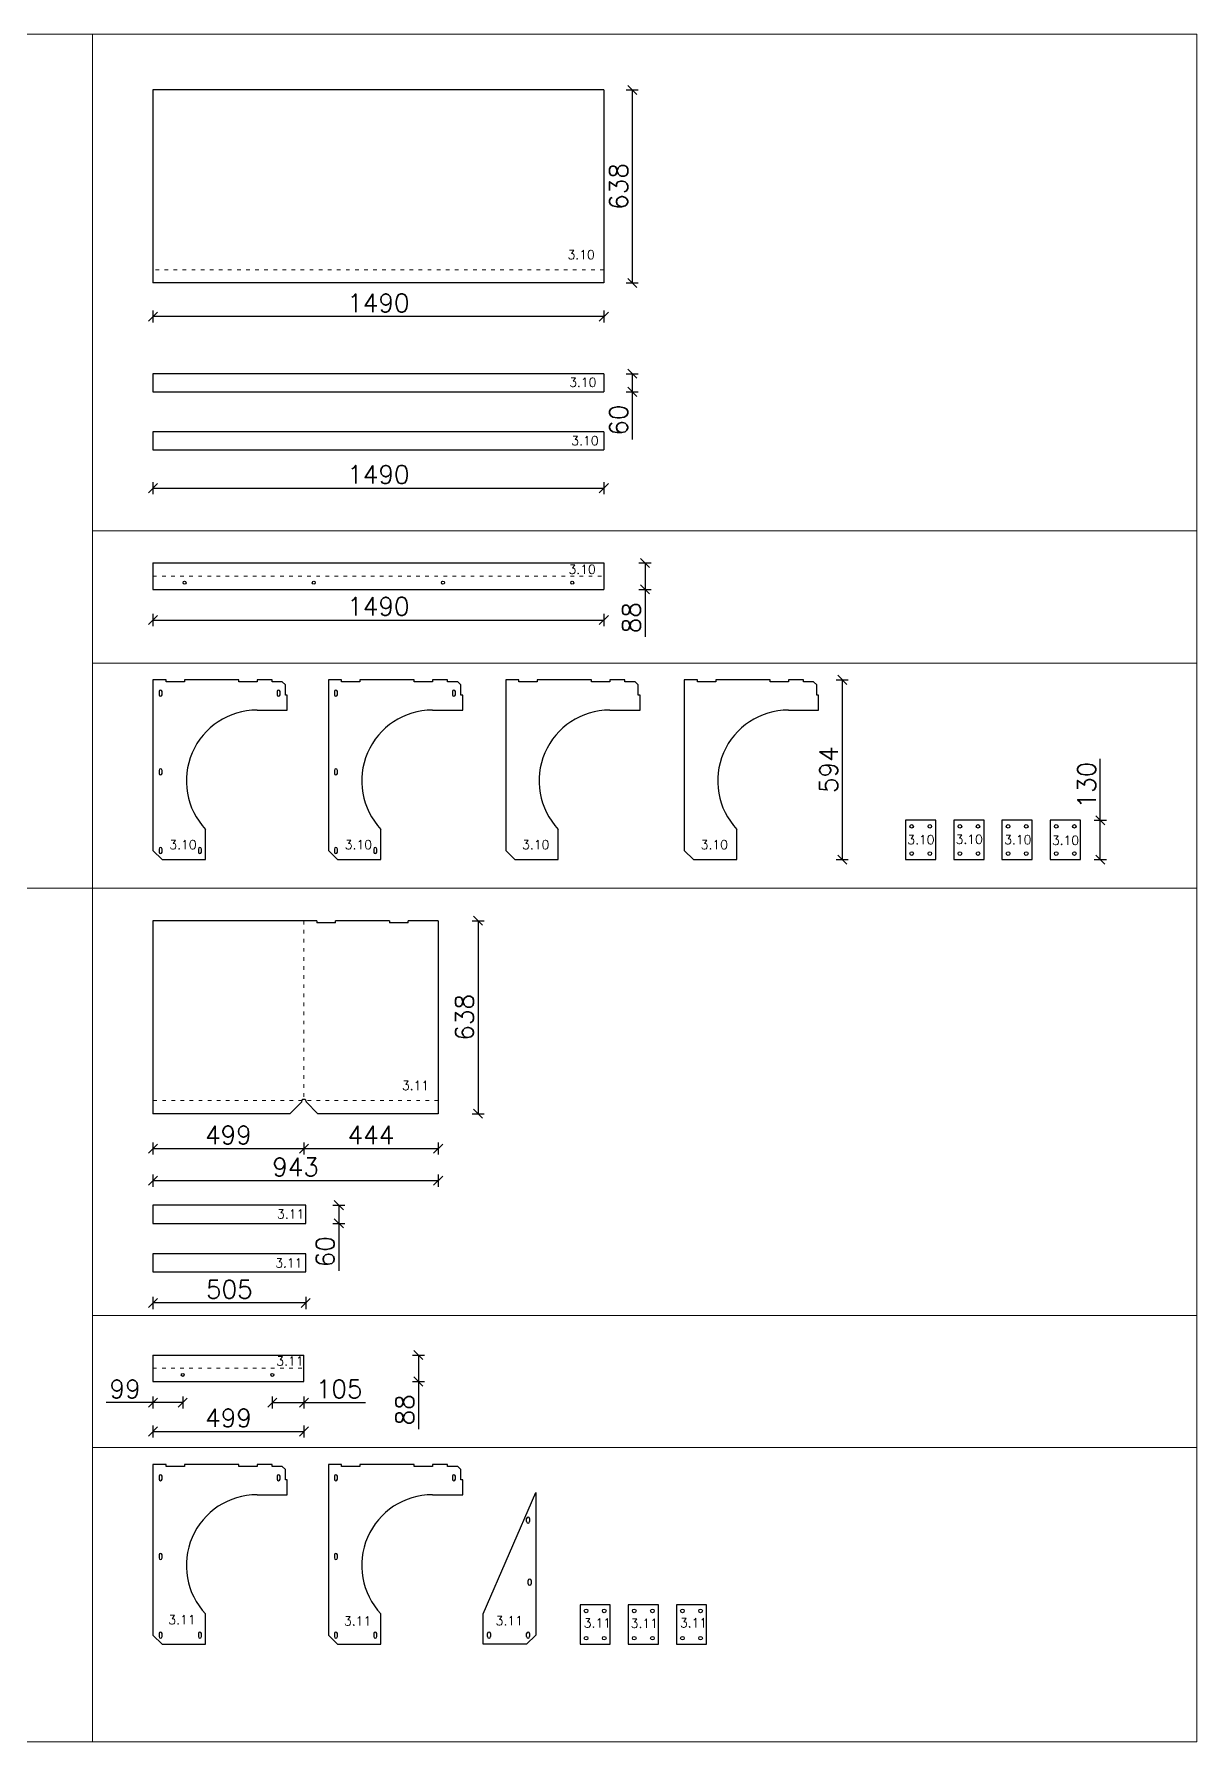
# Model space of a CAD drawing. Header units: millimetres. Extents: x 5046 to 103012, y -15969 to 47766.
# Drawn here: x 90714 to 94557, y 17 to 5659 of the extents above; entities that cross this region are included whole.
import ezdxf

# ---------------------------------------------------------------- set-up
doc = ezdxf.new("R2010")
doc.units = ezdxf.units.MM
doc.linetypes.add('ACAD_ISO03W100', pattern=[30, 12, -18])
doc.layers.get('0').update_dxf_attribs({"lineweight": 0})
doc.layers.get('Defpoints').update_dxf_attribs({"lineweight": 0})
for name, color, linetype, lineweight in [('DIM', 3, 'Continuous', 0), ('Pomocnicze', 252, 'Continuous', 0), ('TEXT', 2, 'Continuous', 0)]:
    doc.layers.add(name, color=color, linetype=linetype, lineweight=lineweight)
doc.styles.add('Skala 1-20', font='simplex.shx', dxfattribs={"height": 60})
doc.styles.add('Skala 1-50', font='simplex.shx', dxfattribs={"height": 120})
doc.dimstyles.new('Skala 1-20', dxfattribs={"dimtxt": 6, "dimasz": 30, "dimexe": 20, "dimexo": 0.625, "dimgap": 15, "dimtad": 1, "dimdec": 0, "dimtxsty": 'Skala 1-20', "dimblk": 'OBLIQUE', "dimcen": 2.5, "dimadec": 0, "dimazin": 0, "dimtfac": 1, "dimtdec": 0, "dimtmove": 0, "dimatfit": 3, "dimldrblk": 'OBLIQUE', "dimfxl": 20, "dimfxlon": 1, "dimarcsym": 0})

# ---------------------------------------------------------------- blocks, each defined once
blk = doc.blocks.new('_Oblique')
at = {"color": 0, "linetype": 'ByBlock', "lineweight": -2}
blk.add_line((-0.5, -0.5), (0.5, 0.5), dxfattribs=at)
blk = doc.blocks.new('*D3755')
at = {"layer": 'Defpoints', "color": 0}
for p in [(92597, 5474.1), (92597, 4836.6), (92690.9, 4836.6)]:
    blk.add_point(p, dxfattribs=at)
at = {"layer": 'DIM', "color": 0, "lineweight": -2}
for p, q in [((92670.9, 5474.1), (92710.9, 5474.1)), ((92690.9, 5474.1), (92690.9, 4836.6)), ((92670.9, 4836.6), (92710.9, 4836.6))]:
    blk.add_line(p, q, dxfattribs=at)
at = {"layer": 'DIM', "color": 0, "linetype": 'ByBlock', "lineweight": -2, "xscale": 30, "yscale": 30, "zscale": 30}
for p, rotation in [((92690.9, 5474.1), 90), ((92690.9, 4836.6), 270)]:
    blk.add_blockref('_Oblique', p, dxfattribs=dict(at, rotation=rotation))
at = {"layer": 'DIM', "color": 0, "insert": (92645.9, 5155.4), "char_height": 60, "attachment_point": 5, "rotation": 90, "style": 'Skala 1-20'}
blk.add_mtext('638', dxfattribs=at)
blk = doc.blocks.new('*D3756')
at = {"layer": 'Defpoints', "color": 0}
for p in [(91107, 4836.6), (92597, 4836.6), (91107, 4725.6)]:
    blk.add_point(p, dxfattribs=at)
at = {"layer": 'DIM', "color": 0, "lineweight": -2}
for p, q in [((91107, 4745.6), (91107, 4705.6)), ((92597, 4745.6), (92597, 4705.6)), ((92597, 4725.6), (91107, 4725.6))]:
    blk.add_line(p, q, dxfattribs=at)
at = {"layer": 'DIM', "color": 0, "linetype": 'ByBlock', "lineweight": -2, "xscale": 30, "yscale": 30, "zscale": 30, "rotation": 180}
blk.add_blockref('_Oblique', (91107, 4725.6), dxfattribs=at)
at = {"layer": 'DIM', "color": 0, "linetype": 'ByBlock', "lineweight": -2, "xscale": 30, "yscale": 30, "zscale": 30}
blk.add_blockref('_Oblique', (92597, 4725.6), dxfattribs=at)
at = {"layer": 'DIM', "color": 0, "insert": (91852, 4770.6), "char_height": 60, "attachment_point": 5, "style": 'Skala 1-20'}
blk.add_mtext('1490', dxfattribs=at)
blk = doc.blocks.new('*D3759')
at = {"layer": 'Defpoints', "color": 0}
for p in [(91107, 4285.1), (92597, 4285.1), (92597, 4158.7)]:
    blk.add_point(p, dxfattribs=at)
at = {"layer": 'DIM', "color": 0, "lineweight": -2}
for p, q in [((91107, 4178.7), (91107, 4138.7)), ((92597, 4178.7), (92597, 4138.7)), ((91107, 4158.7), (92597, 4158.7))]:
    blk.add_line(p, q, dxfattribs=at)
at = {"layer": 'DIM', "color": 0, "linetype": 'ByBlock', "lineweight": -2, "xscale": 30, "yscale": 30, "zscale": 30, "rotation": 180}
blk.add_blockref('_Oblique', (91107, 4158.7), dxfattribs=at)
at = {"layer": 'DIM', "color": 0, "linetype": 'ByBlock', "lineweight": -2, "xscale": 30, "yscale": 30, "zscale": 30}
blk.add_blockref('_Oblique', (92597, 4158.7), dxfattribs=at)
at = {"layer": 'DIM', "color": 0, "insert": (91852, 4203.7), "char_height": 60, "attachment_point": 5, "style": 'Skala 1-20'}
blk.add_mtext('1490', dxfattribs=at)
blk = doc.blocks.new('*D3760')
at = {"layer": 'Defpoints', "color": 0}
for p in [(92597, 4536.9), (92597, 4476.9), (92690.9, 4476.9)]:
    blk.add_point(p, dxfattribs=at)
at = {"layer": 'DIM', "color": 0, "lineweight": -2}
for p, q in [((92670.9, 4536.9), (92710.9, 4536.9)), ((92690.9, 4536.9), (92690.9, 4476.9)), ((92670.9, 4476.9), (92710.9, 4476.9)), ((92690.9, 4476.9), (92690.9, 4319.7))]:
    blk.add_line(p, q, dxfattribs=at)
at = {"layer": 'DIM', "color": 0, "linetype": 'ByBlock', "lineweight": -2, "xscale": 30, "yscale": 30, "zscale": 30}
for p, rotation in [((92690.9, 4536.9), 90), ((92690.9, 4476.9), 270)]:
    blk.add_blockref('_Oblique', p, dxfattribs=dict(at, rotation=rotation))
at = {"layer": 'DIM', "color": 0, "insert": (92645.9, 4383.3), "char_height": 60, "attachment_point": 5, "rotation": 90, "style": 'Skala 1-20'}
blk.add_mtext('60', dxfattribs=at)
blk = doc.blocks.new('*D3775')
at = {"layer": 'Defpoints', "color": 0}
for p in [(91107, 3824.3), (92597, 3824.3), (92597, 3723.1)]:
    blk.add_point(p, dxfattribs=at)
at = {"layer": 'DIM', "color": 0, "lineweight": -2}
for p, q in [((91107, 3743.1), (91107, 3703.1)), ((92597, 3743.1), (92597, 3703.1)), ((91107, 3723.1), (92597, 3723.1))]:
    blk.add_line(p, q, dxfattribs=at)
at = {"layer": 'DIM', "color": 0, "linetype": 'ByBlock', "lineweight": -2, "xscale": 30, "yscale": 30, "zscale": 30, "rotation": 180}
blk.add_blockref('_Oblique', (91107, 3723.1), dxfattribs=at)
at = {"layer": 'DIM', "color": 0, "linetype": 'ByBlock', "lineweight": -2, "xscale": 30, "yscale": 30, "zscale": 30}
blk.add_blockref('_Oblique', (92597, 3723.1), dxfattribs=at)
at = {"layer": 'DIM', "color": 0, "insert": (91852, 3768.1), "char_height": 60, "attachment_point": 5, "style": 'Skala 1-20'}
blk.add_mtext('1490', dxfattribs=at)
blk = doc.blocks.new('*D3776')
at = {"layer": 'Defpoints', "color": 0}
for p in [(92597, 3911.8), (92597, 3824.3), (92733.3, 3824.3)]:
    blk.add_point(p, dxfattribs=at)
at = {"layer": 'DIM', "color": 0, "lineweight": -2}
for p, q in [((92713.3, 3911.8), (92753.3, 3911.8)), ((92733.3, 3911.8), (92733.3, 3824.3)), ((92713.3, 3824.3), (92753.3, 3824.3)), ((92733.3, 3824.3), (92733.3, 3667.2))]:
    blk.add_line(p, q, dxfattribs=at)
at = {"layer": 'DIM', "color": 0, "linetype": 'ByBlock', "lineweight": -2, "xscale": 30, "yscale": 30, "zscale": 30}
for p, rotation in [((92733.3, 3911.8), 90), ((92733.3, 3824.3), 270)]:
    blk.add_blockref('_Oblique', p, dxfattribs=dict(at, rotation=rotation))
at = {"layer": 'DIM', "color": 0, "insert": (92688.3, 3730.7), "char_height": 60, "attachment_point": 5, "rotation": 90, "style": 'Skala 1-20'}
blk.add_mtext('88', dxfattribs=at)
blk = doc.blocks.new('*D3791')
at = {"layer": 'Defpoints', "color": 0}
for p in [(92885, 3525.5), (92916.1, 2931.5), (93384.9, 2931.5)]:
    blk.add_point(p, dxfattribs=at)
at = {"layer": 'DIM', "color": 0, "lineweight": -2}
for p, q in [((93364.9, 3525.5), (93404.9, 3525.5)), ((93384.9, 3525.5), (93384.9, 2931.5)), ((93364.9, 2931.5), (93404.9, 2931.5))]:
    blk.add_line(p, q, dxfattribs=at)
at = {"layer": 'DIM', "color": 0, "linetype": 'ByBlock', "lineweight": -2, "xscale": 30, "yscale": 30, "zscale": 30}
for p, rotation in [((93384.9, 3525.5), 90), ((93384.9, 2931.5), 270)]:
    blk.add_blockref('_Oblique', p, dxfattribs=dict(at, rotation=rotation))
at = {"layer": 'DIM', "color": 0, "insert": (93339.9, 3228.5), "char_height": 60, "attachment_point": 5, "rotation": 90, "style": 'Skala 1-20'}
blk.add_mtext('594', dxfattribs=at)
blk = doc.blocks.new('*D3792')
at = {"layer": 'Defpoints', "color": 0}
for p in [(94172.2, 3061.5), (94237.9, 3061.5), (94172.2, 2931.5)]:
    blk.add_point(p, dxfattribs=at)
at = {"layer": 'DIM', "color": 0, "lineweight": -2}
for p, q in [((94237.9, 3061.5), (94237.9, 3264.4)), ((94217.9, 3061.5), (94257.9, 3061.5)), ((94237.9, 2931.5), (94237.9, 3061.5)), ((94217.9, 2931.5), (94257.9, 2931.5))]:
    blk.add_line(p, q, dxfattribs=at)
at = {"layer": 'DIM', "color": 0, "linetype": 'ByBlock', "lineweight": -2, "xscale": 30, "yscale": 30, "zscale": 30}
for p, rotation in [((94237.9, 3061.5), 90), ((94237.9, 2931.5), 270)]:
    blk.add_blockref('_Oblique', p, dxfattribs=dict(at, rotation=rotation))
at = {"layer": 'DIM', "color": 0, "insert": (94192.9, 3178), "char_height": 60, "attachment_point": 5, "rotation": 90, "style": 'Skala 1-20'}
blk.add_mtext('130', dxfattribs=at)
blk = doc.blocks.new('*D3820')
at = {"layer": 'Defpoints', "color": 0}
for p in [(91462.1, 2729.5), (91462.1, 2092), (92181.5, 2092)]:
    blk.add_point(p, dxfattribs=at)
at = {"layer": 'DIM', "color": 0, "lineweight": -2}
for p, q in [((92161.5, 2729.5), (92201.5, 2729.5)), ((92181.5, 2729.5), (92181.5, 2092)), ((92161.5, 2092), (92201.5, 2092))]:
    blk.add_line(p, q, dxfattribs=at)
at = {"layer": 'DIM', "color": 0, "linetype": 'ByBlock', "lineweight": -2, "xscale": 30, "yscale": 30, "zscale": 30}
for p, rotation in [((92181.5, 2729.5), 90), ((92181.5, 2092), 270)]:
    blk.add_blockref('_Oblique', p, dxfattribs=dict(at, rotation=rotation))
at = {"layer": 'DIM', "color": 0, "insert": (92136.5, 2410.8), "char_height": 60, "attachment_point": 5, "rotation": 90, "style": 'Skala 1-20'}
blk.add_mtext('638', dxfattribs=at)
blk = doc.blocks.new('*D3821')
at = {"layer": 'Defpoints', "color": 0}
for p in [(91107, 2310.2), (91605.8, 2310.2), (91605.8, 1976.9)]:
    blk.add_point(p, dxfattribs=at)
at = {"layer": 'DIM', "color": 0, "lineweight": -2}
for p, q in [((91107, 1996.9), (91107, 1956.9)), ((91107, 1976.9), (91605.8, 1976.9)), ((91605.8, 1996.9), (91605.8, 1956.9))]:
    blk.add_line(p, q, dxfattribs=at)
at = {"layer": 'DIM', "color": 0, "linetype": 'ByBlock', "lineweight": -2, "xscale": 30, "yscale": 30, "zscale": 30, "rotation": 180}
blk.add_blockref('_Oblique', (91107, 1976.9), dxfattribs=at)
at = {"layer": 'DIM', "color": 0, "linetype": 'ByBlock', "lineweight": -2, "xscale": 30, "yscale": 30, "zscale": 30}
blk.add_blockref('_Oblique', (91605.8, 1976.9), dxfattribs=at)
at = {"layer": 'DIM', "color": 0, "insert": (91356.4, 2021.9), "char_height": 60, "attachment_point": 5, "style": 'Skala 1-20'}
blk.add_mtext('499', dxfattribs=at)
blk = doc.blocks.new('*D3822')
at = {"layer": 'Defpoints', "color": 0}
for p in [(91605.8, 2366.7), (92049.5, 2366.7), (92049.5, 1976.9)]:
    blk.add_point(p, dxfattribs=at)
at = {"layer": 'DIM', "color": 0, "lineweight": -2}
for p, q in [((91605.8, 1996.9), (91605.8, 1956.9)), ((91605.8, 1976.9), (92049.5, 1976.9)), ((92049.5, 1996.9), (92049.5, 1956.9))]:
    blk.add_line(p, q, dxfattribs=at)
at = {"layer": 'DIM', "color": 0, "linetype": 'ByBlock', "lineweight": -2, "xscale": 30, "yscale": 30, "zscale": 30, "rotation": 180}
blk.add_blockref('_Oblique', (91605.8, 1976.9), dxfattribs=at)
at = {"layer": 'DIM', "color": 0, "linetype": 'ByBlock', "lineweight": -2, "xscale": 30, "yscale": 30, "zscale": 30}
blk.add_blockref('_Oblique', (92049.5, 1976.9), dxfattribs=at)
at = {"layer": 'DIM', "color": 0, "insert": (91827.6, 2021.9), "char_height": 60, "attachment_point": 5, "style": 'Skala 1-20'}
blk.add_mtext('444', dxfattribs=at)
blk = doc.blocks.new('*D3823')
at = {"layer": 'Defpoints', "color": 0}
for p in [(91107, 2310.2), (92049.5, 2310.2), (92049.5, 1871)]:
    blk.add_point(p, dxfattribs=at)
at = {"layer": 'DIM', "color": 0, "lineweight": -2}
for p, q in [((91107, 1891), (91107, 1851)), ((91107, 1871), (92049.5, 1871)), ((92049.5, 1891), (92049.5, 1851))]:
    blk.add_line(p, q, dxfattribs=at)
at = {"layer": 'DIM', "color": 0, "linetype": 'ByBlock', "lineweight": -2, "xscale": 30, "yscale": 30, "zscale": 30, "rotation": 180}
blk.add_blockref('_Oblique', (91107, 1871), dxfattribs=at)
at = {"layer": 'DIM', "color": 0, "linetype": 'ByBlock', "lineweight": -2, "xscale": 30, "yscale": 30, "zscale": 30}
blk.add_blockref('_Oblique', (92049.5, 1871), dxfattribs=at)
at = {"layer": 'DIM', "color": 0, "insert": (91578.3, 1916), "char_height": 60, "attachment_point": 5, "style": 'Skala 1-20'}
blk.add_mtext('943', dxfattribs=at)
blk = doc.blocks.new('*D3826')
at = {"layer": 'Defpoints', "color": 0}
for p in [(91107, 1569.6), (91612, 1569.6), (91107, 1466.9)]:
    blk.add_point(p, dxfattribs=at)
at = {"layer": 'DIM', "color": 0, "lineweight": -2}
for p, q in [((91107, 1486.9), (91107, 1446.9)), ((91612, 1466.9), (91107, 1466.9)), ((91612, 1486.9), (91612, 1446.9))]:
    blk.add_line(p, q, dxfattribs=at)
at = {"layer": 'DIM', "color": 0, "linetype": 'ByBlock', "lineweight": -2, "xscale": 30, "yscale": 30, "zscale": 30, "rotation": 180}
blk.add_blockref('_Oblique', (91107, 1466.9), dxfattribs=at)
at = {"layer": 'DIM', "color": 0, "linetype": 'ByBlock', "lineweight": -2, "xscale": 30, "yscale": 30, "zscale": 30}
blk.add_blockref('_Oblique', (91612, 1466.9), dxfattribs=at)
at = {"layer": 'DIM', "color": 0, "insert": (91359.5, 1511.9), "char_height": 60, "attachment_point": 5, "style": 'Skala 1-20'}
blk.add_mtext('505', dxfattribs=at)
blk = doc.blocks.new('*D3827')
at = {"layer": 'Defpoints', "color": 0}
for p in [(91612, 1790), (91612, 1730), (91721.2, 1730)]:
    blk.add_point(p, dxfattribs=at)
at = {"layer": 'DIM', "color": 0, "lineweight": -2}
for p, q in [((91701.2, 1790), (91741.2, 1790)), ((91721.2, 1790), (91721.2, 1730)), ((91701.2, 1730), (91741.2, 1730)), ((91721.2, 1730), (91721.2, 1572.9))]:
    blk.add_line(p, q, dxfattribs=at)
at = {"layer": 'DIM', "color": 0, "linetype": 'ByBlock', "lineweight": -2, "xscale": 30, "yscale": 30, "zscale": 30}
for p, rotation in [((91721.2, 1790), 90), ((91721.2, 1730), 270)]:
    blk.add_blockref('_Oblique', p, dxfattribs=dict(at, rotation=rotation))
at = {"layer": 'DIM', "color": 0, "insert": (91676.2, 1636.4), "char_height": 60, "attachment_point": 5, "rotation": 90, "style": 'Skala 1-20'}
blk.add_mtext('60', dxfattribs=at)
blk = doc.blocks.new('*D3844')
at = {"layer": 'Defpoints', "color": 0}
for p in [(91107, 1229.5), (91205.5, 1229.5), (91107, 1138)]:
    blk.add_point(p, dxfattribs=at)
at = {"layer": 'DIM', "color": 0, "lineweight": -2}
for p, q in [((91107, 1138), (90952.7, 1138)), ((91107, 1158), (91107, 1118)), ((91205.5, 1138), (91107, 1138)), ((91205.5, 1158), (91205.5, 1118))]:
    blk.add_line(p, q, dxfattribs=at)
at = {"layer": 'DIM', "color": 0, "linetype": 'ByBlock', "lineweight": -2, "xscale": 30, "yscale": 30, "zscale": 30, "rotation": 180}
blk.add_blockref('_Oblique', (91107, 1138), dxfattribs=at)
at = {"layer": 'DIM', "color": 0, "linetype": 'ByBlock', "lineweight": -2, "xscale": 30, "yscale": 30, "zscale": 30}
blk.add_blockref('_Oblique', (91205.5, 1138), dxfattribs=at)
at = {"layer": 'DIM', "color": 0, "insert": (91014.9, 1183), "char_height": 60, "attachment_point": 5, "style": 'Skala 1-20'}
blk.add_mtext('99', dxfattribs=at)
blk = doc.blocks.new('*D3845')
at = {"layer": 'Defpoints', "color": 0}
for p in [(91501.5, 1229.5), (91606, 1229.5), (91606, 1138)]:
    blk.add_point(p, dxfattribs=at)
at = {"layer": 'DIM', "color": 0, "lineweight": -2}
for p, q in [((91501.5, 1158), (91501.5, 1118)), ((91501.5, 1138), (91606, 1138)), ((91606, 1158), (91606, 1118)), ((91606, 1138), (91808.9, 1138))]:
    blk.add_line(p, q, dxfattribs=at)
at = {"layer": 'DIM', "color": 0, "linetype": 'ByBlock', "lineweight": -2, "xscale": 30, "yscale": 30, "zscale": 30, "rotation": 180}
blk.add_blockref('_Oblique', (91501.5, 1138), dxfattribs=at)
at = {"layer": 'DIM', "color": 0, "linetype": 'ByBlock', "lineweight": -2, "xscale": 30, "yscale": 30, "zscale": 30}
blk.add_blockref('_Oblique', (91606, 1138), dxfattribs=at)
at = {"layer": 'DIM', "color": 0, "insert": (91722.4, 1183), "char_height": 60, "attachment_point": 5, "style": 'Skala 1-20'}
blk.add_mtext('105', dxfattribs=at)
blk = doc.blocks.new('*D3846')
at = {"layer": 'Defpoints', "color": 0}
for p in [(91107, 1207.5), (91606, 1207.5), (91606, 1042.3)]:
    blk.add_point(p, dxfattribs=at)
at = {"layer": 'DIM', "color": 0, "lineweight": -2}
for p, q in [((91107, 1062.3), (91107, 1022.3)), ((91107, 1042.3), (91606, 1042.3)), ((91606, 1062.3), (91606, 1022.3))]:
    blk.add_line(p, q, dxfattribs=at)
at = {"layer": 'DIM', "color": 0, "linetype": 'ByBlock', "lineweight": -2, "xscale": 30, "yscale": 30, "zscale": 30, "rotation": 180}
blk.add_blockref('_Oblique', (91107, 1042.3), dxfattribs=at)
at = {"layer": 'DIM', "color": 0, "linetype": 'ByBlock', "lineweight": -2, "xscale": 30, "yscale": 30, "zscale": 30}
blk.add_blockref('_Oblique', (91606, 1042.3), dxfattribs=at)
at = {"layer": 'DIM', "color": 0, "insert": (91356.5, 1087.3), "char_height": 60, "attachment_point": 5, "style": 'Skala 1-20'}
blk.add_mtext('499', dxfattribs=at)
blk = doc.blocks.new('*D3847')
at = {"layer": 'Defpoints', "color": 0}
for p in [(91606, 1295), (91606, 1207.5), (91984.4, 1207.5)]:
    blk.add_point(p, dxfattribs=at)
at = {"layer": 'DIM', "color": 0, "lineweight": -2}
for p, q in [((91964.4, 1295), (92004.4, 1295)), ((91984.4, 1295), (91984.4, 1207.5)), ((91964.4, 1207.5), (92004.4, 1207.5)), ((91984.4, 1207.5), (91984.4, 1050.3))]:
    blk.add_line(p, q, dxfattribs=at)
at = {"layer": 'DIM', "color": 0, "linetype": 'ByBlock', "lineweight": -2, "xscale": 30, "yscale": 30, "zscale": 30}
for p, rotation in [((91984.4, 1295), 90), ((91984.4, 1207.5), 270)]:
    blk.add_blockref('_Oblique', p, dxfattribs=dict(at, rotation=rotation))
at = {"layer": 'DIM', "color": 0, "insert": (91939.4, 1113.9), "char_height": 60, "attachment_point": 5, "rotation": 90, "style": 'Skala 1-20'}
blk.add_mtext('88', dxfattribs=at)

msp = doc.modelspace()

# ---------------------------------------------------------------- linework, layer by layer
at = {"color": 7, "linetype": 'Continuous', "lineweight": 25}
for p, q in [((91107, 5474.1), (91107, 4836.6)), ((92597, 5474.1), (91107, 5474.1)), ((92597, 5474.1), (92597, 4836.6)), ((92597, 4836.6), (91107, 4836.6)), ((92597, 4536.9), (91107, 4536.9)), ((91107, 4536.9), (91107, 4476.9)), ((92597, 4536.9), (92597, 4476.9)), ((91107, 4476.9), (92597, 4476.9)), ((92597, 4345.1), (91107, 4345.1)), ((91107, 4345.1), (91107, 4285.1)), ((92597, 4345.1), (92597, 4285.1)), ((91107, 4285.1), (92597, 4285.1)), ((91107, 3911.8), (91107, 3824.3)), ((91107, 3911.8), (92597, 3911.8)), ((92597, 3911.8), (92597, 3824.3)), ((91107, 3824.3), (92597, 3824.3)), ((91107, 3525.5), (91107, 2961.5)), ((91151, 3525.5), (91107, 3525.5)), ((91151, 3519), (91151, 3525.5)), ((91211.5, 3519), (91151, 3519)), ((91211.5, 3525.5), (91211.5, 3519)), ((91390.5, 3525.5), (91211.5, 3525.5)), ((91390.5, 3519), (91390.5, 3525.5)), ((91451, 3519), (91390.5, 3519)), ((91451, 3525.5), (91451, 3519)), ((91500.5, 3525.5), (91451, 3525.5)), ((91500.5, 3519), (91500.5, 3525.5)), ((91534.5, 3519), (91500.5, 3519)), ((91544.5, 3475), (91544.5, 3509)), ((91686.6, 3525.5), (91686.6, 2961.5)), ((91730.6, 3525.5), (91686.6, 3525.5)), ((91730.6, 3519), (91730.6, 3525.5)), ((91791.1, 3519), (91730.6, 3519)), ((91791.1, 3525.5), (91791.1, 3519)), ((91970.1, 3525.5), (91791.1, 3525.5)), ((91970.1, 3519), (91970.1, 3525.5)), ((92030.6, 3519), (91970.1, 3519)), ((92030.6, 3525.5), (92030.6, 3519)), ((92080.1, 3525.5), (92030.6, 3525.5)), ((92080.1, 3519), (92080.1, 3525.5)), ((92114.1, 3519), (92080.1, 3519)), ((92124.1, 3475), (92124.1, 3509)), ((92272.7, 3525.5), (92272.7, 2961.5)), ((92316.7, 3525.5), (92272.7, 3525.5)), ((92316.7, 3519), (92316.7, 3525.5)), ((92377.2, 3519), (92316.7, 3519)), ((92377.2, 3525.5), (92377.2, 3519)), ((92556.2, 3525.5), (92377.2, 3525.5)), ((92556.2, 3519), (92556.2, 3525.5)), ((92616.7, 3519), (92556.2, 3519)), ((92616.7, 3525.5), (92616.7, 3519)), ((92666.2, 3525.5), (92616.7, 3525.5)), ((92666.2, 3519), (92666.2, 3525.5)), ((92700.2, 3519), (92666.2, 3519)), ((92710.2, 3475), (92710.2, 3509)), ((92863, 3525.5), (92863, 2961.5)), ((92907, 3525.5), (92863, 3525.5)), ((92907, 3519), (92907, 3525.5)), ((92967.5, 3519), (92907, 3519)), ((92967.5, 3525.5), (92967.5, 3519)), ((93146.5, 3525.5), (92967.5, 3525.5)), ((93146.5, 3519), (93146.5, 3525.5)), ((93207, 3519), (93146.5, 3519)), ((93207, 3525.5), (93207, 3519)), ((93256.5, 3525.5), (93207, 3525.5)), ((93256.5, 3519), (93256.5, 3525.5)), ((93290.5, 3519), (93256.5, 3519)), ((93300.5, 3475), (93300.5, 3509)), ((91127, 3486.5), (91127, 3476.5)), ((91137, 3476.5), (91137, 3486.5)), ((91517, 3486.5), (91517, 3476.5)), ((91527, 3476.5), (91527, 3486.5)), ((91551, 3475), (91544.5, 3475)), ((91551, 3425.5), (91551, 3475)), ((91706.6, 3486.5), (91706.6, 3476.5)), ((91716.6, 3476.5), (91716.6, 3486.5)), ((92096.6, 3486.5), (92096.6, 3476.5)), ((92106.6, 3476.5), (92106.6, 3486.5)), ((92130.6, 3475), (92124.1, 3475)), ((92130.6, 3425.5), (92130.6, 3475)), ((92716.7, 3475), (92710.2, 3475)), ((92716.7, 3425.5), (92716.7, 3475)), ((93307, 3475), (93300.5, 3475)), ((93307, 3425.5), (93307, 3475)), ((91451, 3425.5), (91551, 3425.5)), ((92030.6, 3425.5), (92130.6, 3425.5)), ((92616.7, 3425.5), (92716.7, 3425.5)), ((93207, 3425.5), (93307, 3425.5)), ((91127, 3226.5), (91127, 3216.5)), ((91137, 3216.5), (91137, 3226.5)), ((91706.6, 3226.5), (91706.6, 3216.5)), ((91716.6, 3216.5), (91716.6, 3226.5)), ((93694.5, 3061.5), (93594.5, 3061.5)), ((93594.5, 3061.5), (93594.5, 2931.5)), ((93694.5, 2931.5), (93694.5, 3061.5)), ((93853.8, 3061.5), (93753.8, 3061.5)), ((93753.8, 3061.5), (93753.8, 2931.5)), ((93853.8, 2931.5), (93853.8, 3061.5)), ((94013, 3061.5), (93913, 3061.5)), ((93913, 3061.5), (93913, 2931.5)), ((94013, 2931.5), (94013, 3061.5)), ((94172.2, 3061.5), (94072.2, 3061.5)), ((94072.2, 3061.5), (94072.2, 2931.5)), ((94172.2, 2931.5), (94172.2, 3061.5)), ((91281, 2931.5), (91281, 3031.5)), ((91860.6, 2931.5), (91860.6, 3031.5)), ((92446.7, 2931.5), (92446.7, 3031.5)), ((93037, 2931.5), (93037, 3031.5)), ((91107, 2961.5), (91137, 2931.5)), ((91127, 2966.5), (91127, 2956.5)), ((91137, 2956.5), (91137, 2966.5)), ((91257, 2966.5), (91257, 2956.5)), ((91267, 2956.5), (91267, 2966.5)), ((91686.6, 2961.5), (91716.6, 2931.5)), ((91706.6, 2966.5), (91706.6, 2956.5)), ((91716.6, 2956.5), (91716.6, 2966.5)), ((91836.6, 2966.5), (91836.6, 2956.5)), ((91846.6, 2956.5), (91846.6, 2966.5)), ((92272.7, 2961.5), (92302.7, 2931.5)), ((92863, 2961.5), (92893, 2931.5)), ((91137, 2931.5), (91281, 2931.5)), ((91716.6, 2931.5), (91860.6, 2931.5)), ((92302.7, 2931.5), (92446.7, 2931.5)), ((92893, 2931.5), (93037, 2931.5)), ((93594.5, 2931.5), (93694.5, 2931.5)), ((93753.8, 2931.5), (93853.8, 2931.5)), ((93913, 2931.5), (94013, 2931.5)), ((94072.2, 2931.5), (94172.2, 2931.5)), ((91107, 2729.5), (91107, 2092)), ((91648.8, 2729.5), (91107, 2729.5)), ((91648.8, 2729.5), (91648.8, 2722.5)), ((91710.8, 2722.5), (91648.8, 2722.5)), ((91888.3, 2729.5), (91710.8, 2729.5)), ((91710.8, 2722.5), (91710.8, 2729.5)), ((91888.3, 2729.5), (91888.3, 2722.5)), ((91950.3, 2722.5), (91888.3, 2722.5)), ((91950.3, 2722.5), (91950.3, 2729.5)), ((92049.5, 2729.5), (91950.3, 2729.5)), ((92049.5, 2729.5), (92049.5, 2092)), ((91559.2, 2092), (91107, 2092)), ((91559.2, 2092), (91598.6, 2131.5)), ((91598.6, 2131.5), (91601.5, 2140.1)), ((91601.5, 2140.1), (91610, 2140.1)), ((91610, 2140.1), (91612.9, 2131.5)), ((91612.9, 2131.5), (91652.3, 2092)), ((92049.5, 2092), (91652.3, 2092)), ((91612, 1790), (91107, 1790)), ((91107, 1790), (91107, 1730)), ((91612, 1730), (91612, 1790)), ((91107, 1730), (91612, 1730)), ((91612, 1629.6), (91107, 1629.6)), ((91107, 1629.6), (91107, 1569.6)), ((91612, 1569.6), (91612, 1629.6)), ((91107, 1569.6), (91612, 1569.6)), ((91107, 1295), (91107, 1207.5)), ((91107, 1295), (91606, 1295)), ((91606, 1207.5), (91606, 1295)), ((91107, 1207.5), (91606, 1207.5)), ((91107, 933.6), (91107, 369.6)), ((91151, 933.6), (91107, 933.6)), ((91151, 927.1), (91151, 933.6)), ((91211.5, 927.1), (91151, 927.1)), ((91211.5, 933.6), (91211.5, 927.1)), ((91390.5, 933.6), (91211.5, 933.6)), ((91390.5, 927.1), (91390.5, 933.6)), ((91451, 927.1), (91390.5, 927.1)), ((91451, 933.6), (91451, 927.1)), ((91500.5, 933.6), (91451, 933.6)), ((91500.5, 927.1), (91500.5, 933.6)), ((91534.5, 927.1), (91500.5, 927.1)), ((91544.5, 883.1), (91544.5, 917.1)), ((91686.6, 933.6), (91686.6, 369.6)), ((91730.6, 933.6), (91686.6, 933.6)), ((91730.6, 927.1), (91730.6, 933.6)), ((91791.1, 927.1), (91730.6, 927.1)), ((91791.1, 933.6), (91791.1, 927.1)), ((91970.1, 933.6), (91791.1, 933.6)), ((91970.1, 927.1), (91970.1, 933.6)), ((92030.6, 927.1), (91970.1, 927.1)), ((92030.6, 933.6), (92030.6, 927.1)), ((92080.1, 933.6), (92030.6, 933.6)), ((92080.1, 927.1), (92080.1, 933.6)), ((92114.1, 927.1), (92080.1, 927.1)), ((92124.1, 883.1), (92124.1, 917.1)), ((91127, 894.6), (91127, 884.6)), ((91137, 884.6), (91137, 894.6)), ((91517, 894.6), (91517, 884.6)), ((91527, 884.6), (91527, 894.6)), ((91551, 883.1), (91544.5, 883.1)), ((91551, 833.6), (91551, 883.1)), ((91706.6, 894.6), (91706.6, 884.6)), ((91716.6, 884.6), (91716.6, 894.6)), ((92096.6, 894.6), (92096.6, 884.6)), ((92106.6, 884.6), (92106.6, 894.6)), ((92130.6, 883.1), (92124.1, 883.1)), ((92130.6, 833.6), (92130.6, 883.1)), ((91451, 833.6), (91551, 833.6)), ((92030.6, 833.6), (92130.6, 833.6)), ((92197.9, 439.6), (92371.9, 840.4)), ((92371.9, 840.4), (92371.9, 369.6)), ((92341.9, 744.6), (92341.9, 754.6)), ((92351.9, 754.6), (92351.9, 744.6)), ((91127, 634.6), (91127, 624.6)), ((91137, 624.6), (91137, 634.6)), ((91706.6, 634.6), (91706.6, 624.6)), ((91716.6, 624.6), (91716.6, 634.6)), ((92346.9, 539.6), (92346.9, 549.6)), ((92356.9, 549.6), (92356.9, 539.6)), ((92618.5, 469.6), (92518.5, 469.6)), ((92518.5, 469.6), (92518.5, 339.6)), ((92618.5, 339.6), (92618.5, 469.6)), ((92777.7, 469.6), (92677.7, 469.6)), ((92677.7, 469.6), (92677.7, 339.6)), ((92777.7, 339.6), (92777.7, 469.6)), ((92936.9, 469.6), (92836.9, 469.6)), ((92836.9, 469.6), (92836.9, 339.6)), ((92936.9, 339.6), (92936.9, 469.6)), ((91281, 339.6), (91281, 439.6)), ((91860.6, 339.6), (91860.6, 439.6)), ((92197.9, 339.6), (92197.9, 439.6)), ((91107, 369.6), (91137, 339.6)), ((91127, 374.6), (91127, 364.6)), ((91137, 364.6), (91137, 374.6)), ((91137, 339.6), (91281, 339.6)), ((91257, 374.6), (91257, 364.6)), ((91267, 364.6), (91267, 374.6)), ((91686.6, 369.6), (91716.6, 339.6)), ((91706.6, 374.6), (91706.6, 364.6)), ((91716.6, 364.6), (91716.6, 374.6)), ((91716.6, 339.6), (91860.6, 339.6)), ((91836.6, 374.6), (91836.6, 364.6)), ((91846.6, 364.6), (91846.6, 374.6)), ((92341.9, 339.6), (92197.9, 339.6)), ((92212.8, 364.6), (92212.8, 374.6)), ((92222.8, 374.6), (92222.8, 364.6)), ((92341.9, 364.6), (92341.9, 374.6)), ((92371.9, 369.6), (92341.9, 339.6)), ((92351.9, 374.6), (92351.9, 364.6)), ((92518.5, 339.6), (92618.5, 339.6)), ((92677.7, 339.6), (92777.7, 339.6)), ((92836.9, 339.6), (92936.9, 339.6))]:
    msp.add_line(p, q, dxfattribs=at)
for p, q in [((91544.5, 3509), (91534.5, 3519)), ((92124.1, 3509), (92114.1, 3519)), ((92710.2, 3509), (92700.2, 3519)), ((93300.5, 3509), (93290.5, 3519)), ((91544.5, 917.1), (91534.5, 927.1)), ((92124.1, 917.1), (92114.1, 927.1))]:
    msp.add_line(p, q)
for centre, radius in [((91211.5, 3846.3), 5), ((91638.5, 3846.3), 5), ((92065.5, 3846.3), 5), ((92492.5, 3846.3), 5), ((93614.5, 3041.5), 6), ((93674.5, 3041.5), 6), ((93773.8, 3041.5), 6), ((93833.8, 3041.5), 6), ((93933, 3041.5), 6), ((93993, 3041.5), 6), ((94092.2, 3041.5), 6), ((94152.2, 3041.5), 6), ((93614.5, 2951.5), 6), ((93674.5, 2951.5), 6), ((93773.8, 2951.5), 6), ((93833.8, 2951.5), 6), ((93933, 2951.5), 6), ((93993, 2951.5), 6), ((94092.2, 2951.5), 6), ((94152.2, 2951.5), 6), ((91205.5, 1229.5), 5), ((91501.5, 1229.5), 5), ((92538.5, 449.6), 6), ((92598.5, 449.6), 6), ((92697.7, 449.6), 6), ((92757.7, 449.6), 6), ((92856.9, 449.6), 6), ((92916.9, 449.6), 6), ((92538.5, 359.6), 6), ((92598.5, 359.6), 6), ((92697.7, 359.6), 6), ((92757.7, 359.6), 6), ((92856.9, 359.6), 6), ((92916.9, 359.6), 6)]:
    msp.add_circle(centre, radius, dxfattribs=at)
for centre, radius, start, end in [((91132, 3486.5), 5, 0, 180), ((91132, 3476.5), 5, 180, 0), ((91522, 3486.5), 5, 0, 180), ((91522, 3476.5), 5, 180, 0), ((91711.6, 3486.5), 5, 0, 180), ((91711.6, 3476.5), 5, 180, 0), ((92101.6, 3486.5), 5, 0, 180), ((92101.6, 3476.5), 5, 180, 0), ((91451, 3191.9), 233.7, 90, 223.3223), ((92030.6, 3191.9), 233.7, 90, 223.3223), ((92616.7, 3191.9), 233.7, 90, 223.3223), ((93207, 3191.9), 233.7, 90, 223.3223), ((91132, 3226.5), 5, 0, 180), ((91132, 3216.5), 5, 180, 0), ((91711.6, 3226.5), 5, 0, 180), ((91711.6, 3216.5), 5, 180, 0), ((91132, 2966.5), 5, 0, 180), ((91132, 2956.5), 5, 180, 0), ((91262, 2966.5), 5, 0, 180), ((91262, 2956.5), 5, 180, 0), ((91711.6, 2966.5), 5, 0, 180), ((91711.6, 2956.5), 5, 180, 0), ((91841.6, 2966.5), 5, 0, 180), ((91841.6, 2956.5), 5, 180, 0), ((91132, 894.6), 5, 0, 180), ((91132, 884.6), 5, 180, 0), ((91522, 894.6), 5, 0, 180), ((91522, 884.6), 5, 180, 0), ((91711.6, 894.6), 5, 0, 180), ((91711.6, 884.6), 5, 180, 0), ((92101.6, 894.6), 5, 0, 180), ((92101.6, 884.6), 5, 180, 0), ((91451, 599.9), 233.7, 90, 223.3223), ((92030.6, 599.9), 233.7, 90, 223.3223), ((92346.9, 754.6), 5, 0, 180), ((92346.9, 744.6), 5, 180, 0), ((91132, 634.6), 5, 0, 180), ((91132, 624.6), 5, 180, 0), ((91711.6, 634.6), 5, 0, 180), ((91711.6, 624.6), 5, 180, 0), ((92351.9, 549.6), 5, 0, 180), ((92351.9, 539.6), 5, 180, 0), ((91132, 374.6), 5, 0, 180), ((91132, 364.6), 5, 180, 0), ((91262, 374.6), 5, 0, 180), ((91262, 364.6), 5, 180, 0), ((91711.6, 374.6), 5, 0, 180), ((91711.6, 364.6), 5, 180, 0), ((91841.6, 374.6), 5, 0, 180), ((91841.6, 364.6), 5, 180, 0), ((92217.8, 374.6), 5, 0, 180), ((92217.8, 364.6), 5, 180, 0), ((92346.9, 374.6), 5, 0, 180), ((92346.9, 364.6), 5, 180, 0)]:
    msp.add_arc(centre, radius, start, end, dxfattribs=at)
at = {"layer": 'Pomocnicze'}
for p, q in [((90907, 5658.5), (90907, 17.1)), ((94557, 4017.9), (90907, 4017.9)), ((94557, 3581), (90907, 3581)), ((94557, 2837.8), (86871.6, 2837.8)), ((94557, 1426), (90907, 1426)), ((94557, 989.1), (90907, 989.1))]:
    msp.add_line(p, q, dxfattribs=at)
at = {"layer": 'Pomocnicze', "linetype": 'ACAD_ISO03W100'}
for p, q in [((92597, 4880.4), (91107, 4880.4)), ((91107, 3868.1), (92597, 3868.1)), ((91605.8, 2729.5), (91605.8, 2140.1)), ((91600.1, 2135.8), (91107, 2135.8)), ((92049.5, 2135.8), (91611.5, 2135.8)), ((91107, 1251.2), (91606, 1251.2))]:
    msp.add_line(p, q, dxfattribs=at)
at = {"layer": 'Pomocnicze'}
msp.add_lwpolyline([(86871.6, 5658.5), (86871.6, 17.1), (94557, 17.1), (94557, 5658.5)], close=True, dxfattribs=at)

# ---------------------------------------------------------------- texts
at = {"layer": 'TEXT', "char_height": 30, "width": 74.012, "attachment_point": 1, "style": 'Skala 1-50'}
for s, insert in [('3.10', (92477.2, 4945)), ('3.10', (92482.7, 4523.6)), ('3.10', (92489.8, 4330.6)), ('3.10', (92480.5, 3905.4)), ('3.10', (91161.2, 2996.1)), ('3.10', (91740.8, 2996.1)), ('3.10', (92326.9, 2996.1)), ('3.10', (92917.2, 2996.1)), ('3.10', (93600, 3012.2)), ('3.10', (93759.7, 3013.9)), ('3.10', (93920.2, 3012.2)), ('3.10', (94077.9, 3010.6)), ('3.11', (91929.7, 2200.4)), ('3.11', (91517, 1776)), ('3.11', (91511.1, 1614.3)), ('3.11', (91514.9, 1290)), ('3.11', (91157.9, 435.4)), ('3.11', (91738.3, 431.5)), ('3.11', (92239.7, 432.2)), ('3.11', (92530.7, 424.5)), ('3.11', (92685.8, 423.7)), ('3.11', (92848.5, 425.2))]:
    msp.add_mtext(s, dxfattribs=dict(at, insert=insert))

# ---------------------------------------------------------------- dimensions: what is measured, and where the dimension line sits
at = {"layer": 'DIM'}
for base, p1, p2, picture, middle in [((92690.9308, 4836.6245), (92597.0014, 5474.1345), (92597.0014, 4836.6245), '*D3755', (92645.9308, 5155.3795)), ((92690.9, 4476.9), (92597, 4536.9), (92597, 4476.9), '*D3760', (92645.9, 4383.3)), ((92733.3413, 3824.3009), (92597.0014, 3911.8109), (92597.0014, 3824.3009), '*D3776', (92688.3413, 3730.7294)), ((93384.9, 2931.5), (92885, 3525.5), (92916.1, 2931.5), '*D3791', (93339.9, 3228.5)), ((94237.9, 3061.5), (94172.2, 2931.5), (94172.2, 3061.5), '*D3792', (94192.9, 3178)), ((92181.529, 2092.0226), (91462.1059, 2729.5326), (91462.1059, 2092.0226), '*D3820', (92136.529, 2410.7776)), ((91721.2, 1730), (91612, 1790), (91612, 1730), '*D3827', (91676.2, 1636.4)), ((91984.3798, 1207.4726), (91606.0014, 1294.9826), (91606.0014, 1207.4726), '*D3847', (91939.3798, 1113.9011))]:
    dim = msp.add_linear_dim(base=base, p1=p1, p2=p2, angle=90, dimstyle='Skala 1-20', dxfattribs=at)
    dim.commit()
    dim.dimension.update_dxf_attribs({"geometry": picture, "text_midpoint": middle})
for base, p1, p2, picture, middle in [((91107, 4725.6), (92597, 4836.6), (91107, 4836.6), '*D3756', (91852, 4770.6)), ((92597, 4158.7), (91107, 4285.1), (92597, 4285.1), '*D3759', (91852, 4203.7)), ((92597, 3723.1), (91107, 3824.3), (92597, 3824.3), '*D3775', (91852, 3768.1)), ((92049.5, 1976.9), (91605.8, 2366.7), (92049.5, 2366.7), '*D3822', (91827.6, 2021.9)), ((91605.8, 1976.9), (91107, 2310.2), (91605.8, 2310.2), '*D3821', (91356.4, 2021.9)), ((92049.5114, 1871.0093), (91107.0014, 2310.1986), (92049.5114, 2310.1986), '*D3823', (91578.2564, 1916.0093)), ((91107, 1466.9), (91612, 1569.6), (91107, 1569.6), '*D3826', (91359.5, 1511.9)), ((91107.0013894, 1137.9666295), (91205.5013894, 1229.4725737), (91107.0013894, 1229.4725737), '*D3844', (91014.8585323, 1182.9666295)), ((91606, 1042.3), (91107, 1207.5), (91606, 1207.5), '*D3846', (91356.5, 1087.3)), ((91606.0013894, 1137.9666295), (91501.5013894, 1229.4725737), (91606.0013894, 1229.4725737), '*D3845', (91722.4299609, 1182.9666295))]:
    dim = msp.add_linear_dim(base=base, p1=p1, p2=p2, dimstyle='Skala 1-20', dxfattribs=at)
    dim.commit()
    dim.dimension.update_dxf_attribs({"geometry": picture, "text_midpoint": middle})

doc.saveas('drawing.dxf')
